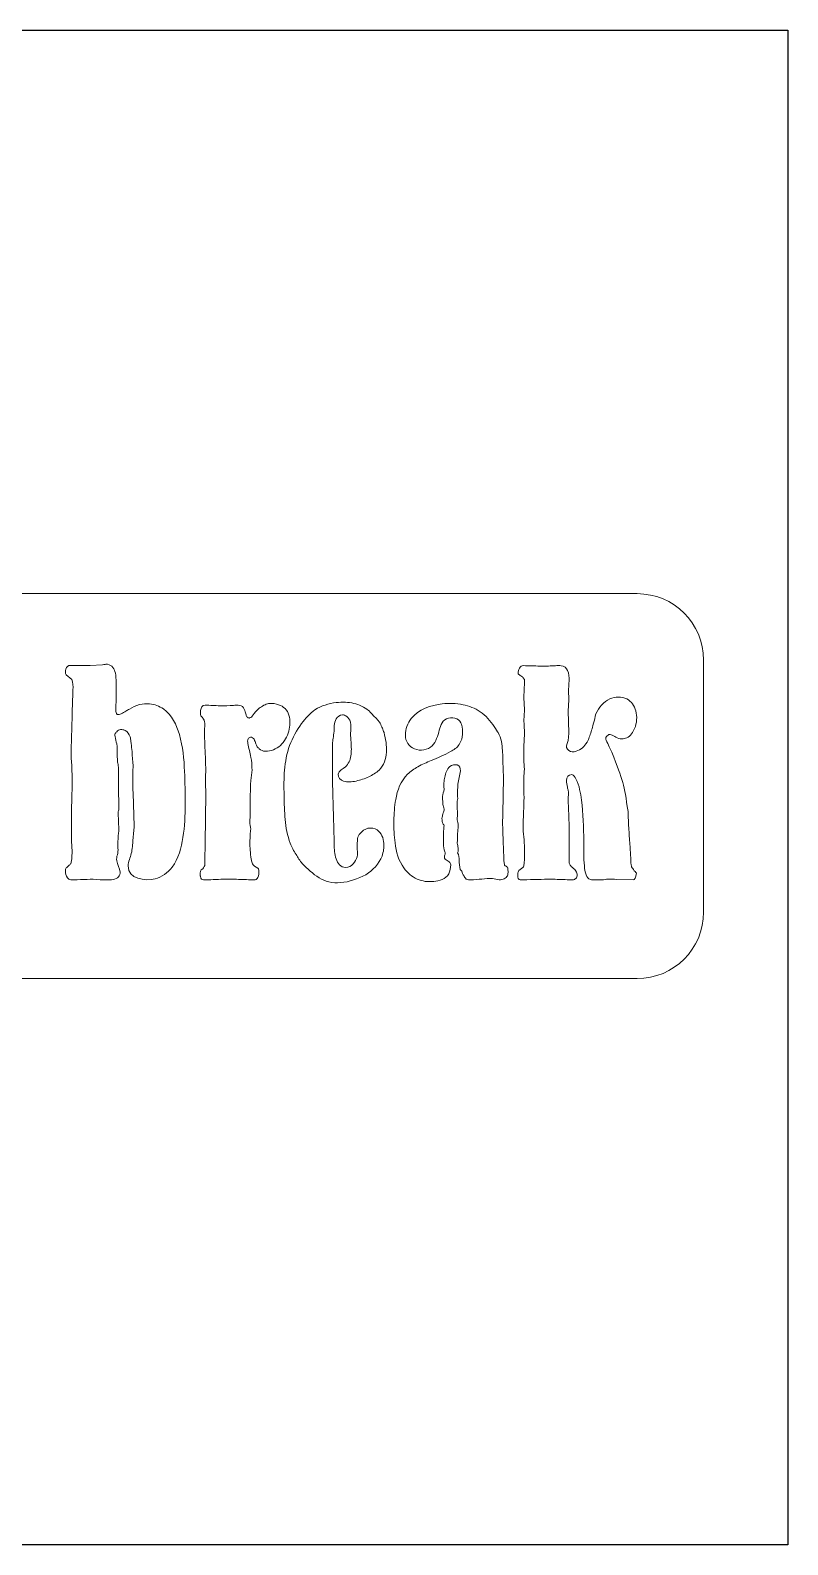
# Model space of a CAD drawing. Header units: inches. Extents: x 0 to 114, y 0 to 114.
# Drawn here: x 57.2 to 114.3, y 0 to 114.3 of the extents above; entities that cross this region are included whole.
import ezdxf

# ---------------------------------------------------------------- set-up
doc = ezdxf.new("R2010")
doc.units = ezdxf.units.IN
doc.header["$MEASUREMENT"] = 0
doc.layers.add('Image Background', color=7, linetype='Continuous')
doc.layers.add('Layer 1', color=7, linetype='Continuous')
picture_1 = doc.add_image_def('image1.png', size_in_pixel=(1350, 1350))

msp = doc.modelspace()

# ---------------------------------------------------------------- linework, layer by layer
at = {"layer": 'Layer 1', "lineweight": 0}
for points, knots in [([(11.36, 71.78), (8.59, 71.78), (6.35, 69.54), (6.35, 66.77), (6.35, 66.77), (6.35, 47.74), (6.35, 47.74), (6.35, 44.97), (8.59, 42.73), (11.36, 42.73), (11.36, 42.73), (102.94, 42.73), (102.94, 42.73), (105.71, 42.73), (107.95, 44.97), (107.95, 47.74), (107.95, 47.74), (107.95, 66.77), (107.95, 66.77), (107.95, 69.54), (105.71, 71.78), (102.94, 71.78), (102.94, 71.78), (11.36, 71.78), (11.36, 71.78)], [0, 0, 0, 0, 1, 1, 1, 2, 2, 2, 3, 3, 3, 4, 4, 4, 5, 5, 5, 6, 6, 6, 7, 7, 7, 8, 8, 8, 8]), ([(64.53, 51.23), (64.54, 51.56), (64.69, 51.86), (64.77, 52.17), (64.86, 52.51), (64.87, 52.86), (64.89, 53.2), (64.91, 53.55), (64.98, 53.89), (64.98, 54.25), (64.98, 54.61), (64.97, 54.97), (64.96, 55.33), (64.93, 56.07), (64.9, 56.8), (64.88, 57.54), (64.88, 57.84), (64.88, 58.14), (64.89, 58.45), (64.89, 58.5), (64.88, 58.59), (64.9, 58.63), (64.91, 58.64), (64.9, 58.66), (64.9, 58.67), (64.9, 58.73), (64.9, 58.79), (64.9, 58.85), (64.89, 59.03), (64.88, 59.21), (64.86, 59.39), (64.83, 59.81), (64.8, 60.22), (64.74, 60.64), (64.73, 60.75), (64.71, 60.87), (64.68, 60.98), (64.6, 61.17), (64.5, 61.37), (64.3, 61.46), (64.2, 61.51), (64.07, 61.53), (63.96, 61.52), (63.85, 61.51), (63.75, 61.44), (63.68, 61.36), (63.63, 61.31), (63.56, 61.24), (63.54, 61.16), (63.53, 61.11), (63.54, 61.05), (63.55, 61), (63.57, 60.81), (63.63, 60.62), (63.67, 60.44), (63.68, 60.4), (63.69, 60.36), (63.7, 60.32), (63.7, 59.98), (63.7, 59.62), (63.72, 59.25), (63.72, 59.13), (63.76, 59.01), (63.78, 58.89), (63.8, 58.76), (63.79, 58.62), (63.8, 58.48), (63.81, 58.2), (63.82, 57.92), (63.81, 57.63), (63.8, 57.3), (63.79, 56.98), (63.8, 56.65), (63.81, 56.43), (63.83, 56.21), (63.83, 55.99), (63.84, 55.89), (63.84, 55.8), (63.83, 55.71), (63.83, 55.63), (63.83, 55.55), (63.82, 55.47), (63.81, 55.43), (63.81, 55.37), (63.79, 55.33), (63.79, 55.33), (63.81, 54.49), (63.81, 54.49), (63.81, 54.31), (63.84, 54.08), (63.84, 53.9), (63.81, 53.81), (63.79, 53.67), (63.79, 53.56), (63.77, 53.23), (63.73, 52.89), (63.76, 52.56), (63.78, 52.39), (63.77, 52.24), (63.72, 52.07), (63.67, 51.92), (63.65, 51.78), (63.68, 51.61), (63.74, 51.33), (63.9, 51.06), (63.93, 50.77), (63.94, 50.64), (63.9, 50.51), (63.81, 50.41), (63.59, 50.19), (63.21, 50.17), (62.92, 50.17), (62.58, 50.16), (62.24, 50.19), (61.9, 50.22), (61.83, 50.22), (61.76, 50.23), (61.68, 50.23), (61.35, 50.21), (61.01, 50.2), (60.68, 50.19), (60.53, 50.18), (60.37, 50.17), (60.22, 50.19), (60.11, 50.2), (60.01, 50.25), (59.95, 50.33), (59.83, 50.48), (59.8, 50.67), (59.8, 50.85), (59.81, 50.92), (59.8, 51.03), (59.86, 51.08), (59.92, 51.14), (59.98, 51.19), (60.04, 51.25), (60.09, 51.29), (60.15, 51.35), (60.21, 51.38), (60.28, 51.73), (60.31, 52.08), (60.3, 52.44), (60.29, 52.62), (60.28, 52.8), (60.27, 52.98), (60.26, 53.44), (60.26, 53.9), (60.26, 54.35), (60.25, 54.82), (60.25, 55.29), (60.27, 55.75), (60.3, 56.57), (60.31, 57.38), (60.3, 58.2), (60.29, 58.56), (60.29, 58.93), (60.24, 59.29), (60.23, 59.41), (60.23, 59.52), (60.23, 59.64), (60.24, 59.95), (60.24, 60.25), (60.25, 60.56), (60.27, 61.32), (60.3, 62.08), (60.32, 62.85), (60.32, 63.15), (60.33, 63.46), (60.34, 63.76), (60.35, 63.89), (60.35, 64.02), (60.36, 64.15), (60.36, 64.17), (60.36, 64.2), (60.37, 64.22), (60.37, 64.23), (60.37, 64.24), (60.37, 64.25), (60.37, 64.34), (60.37, 64.43), (60.37, 64.52), (60.37, 64.77), (60.4, 65.07), (60.28, 65.31), (60.28, 65.31), (59.85, 65.65), (59.85, 65.65), (59.77, 65.77), (59.79, 65.96), (59.83, 66.09), (59.88, 66.26), (60.01, 66.37), (60.19, 66.37), (60.19, 66.37), (61.68, 66.35), (61.68, 66.35), (61.68, 66.35), (62.61, 66.42), (62.61, 66.42), (62.73, 66.42), (62.79, 66.44), (62.86, 66.46), (63.18, 66.46), (63.47, 66.21), (63.54, 65.9), (63.63, 65.62), (63.63, 65.06), (63.63, 64.01), (63.63, 64.01), (63.61, 62.97), (63.61, 62.97), (63.61, 62.87), (63.6, 62.72), (63.71, 62.67), (63.82, 62.63), (63.91, 62.67), (64.01, 62.71), (64.13, 62.77), (64.25, 62.85), (64.37, 62.92), (64.45, 62.96), (64.54, 63.03), (64.63, 63.06), (64.87, 63.2), (65.12, 63.34), (65.39, 63.41), (65.64, 63.48), (65.9, 63.48), (66.15, 63.46), (66.53, 63.42), (66.89, 63.29), (67.2, 63.08), (67.84, 62.63), (68.19, 61.87), (68.4, 61.14), (68.66, 60.24), (68.75, 59.3), (68.79, 58.37), (68.83, 57.54), (68.83, 56.71), (68.83, 55.88), (68.83, 55.05), (68.8, 54.21), (68.67, 53.38), (68.55, 52.6), (68.34, 51.78), (67.85, 51.14), (67.53, 50.7), (67.08, 50.39), (66.56, 50.26), (65.84, 50.07), (64.49, 50.24), (64.53, 51.23)], [0, 0, 0, 0, 1, 1, 1, 2, 2, 2, 3, 3, 3, 4, 4, 4, 5, 5, 5, 6, 6, 6, 7, 7, 7, 8, 8, 8, 9, 9, 9, 10, 10, 10, 11, 11, 11, 12, 12, 12, 13, 13, 13, 14, 14, 14, 15, 15, 15, 16, 16, 16, 17, 17, 17, 18, 18, 18, 19, 19, 19, 20, 20, 20, 21, 21, 21, 22, 22, 22, 23, 23, 23, 24, 24, 24, 25, 25, 25, 26, 26, 26, 27, 27, 27, 28, 28, 28, 29, 29, 29, 30, 30, 30, 31, 31, 31, 32, 32, 32, 33, 33, 33, 34, 34, 34, 35, 35, 35, 36, 36, 36, 37, 37, 37, 38, 38, 38, 39, 39, 39, 40, 40, 40, 41, 41, 41, 42, 42, 42, 43, 43, 43, 44, 44, 44, 45, 45, 45, 46, 46, 46, 47, 47, 47, 48, 48, 48, 49, 49, 49, 50, 50, 50, 51, 51, 51, 52, 52, 52, 53, 53, 53, 54, 54, 54, 55, 55, 55, 56, 56, 56, 57, 57, 57, 58, 58, 58, 59, 59, 59, 60, 60, 60, 61, 61, 61, 62, 62, 62, 63, 63, 63, 64, 64, 64, 65, 65, 65, 66, 66, 66, 67, 67, 67, 68, 68, 68, 69, 69, 69, 70, 70, 70, 71, 71, 71, 72, 72, 72, 73, 73, 73, 74, 74, 74, 75, 75, 75, 76, 76, 76, 77, 77, 77, 78, 78, 78, 79, 79, 79, 80, 80, 80, 81, 81, 81, 82, 82, 82, 83, 83, 83, 84, 84, 84, 84]), ([(102.25, 55.33), (102.25, 55.03), (102.27, 54.74), (102.29, 54.44), (102.31, 54.01), (102.34, 53.58), (102.37, 53.14), (102.4, 52.76), (102.43, 52.37), (102.45, 51.99), (102.46, 51.85), (102.46, 51.71), (102.47, 51.57), (102.47, 51.52), (102.47, 51.47), (102.47, 51.42), (102.48, 51.38), (102.48, 51.34), (102.48, 51.3), (102.49, 51.26), (102.52, 51.2), (102.52, 51.16), (102.57, 51.07), (102.66, 50.98), (102.68, 50.91), (102.72, 50.89), (102.86, 50.73), (102.88, 50.7), (102.88, 50.32), (102.7, 50.18), (102.66, 50.18), (102.66, 50.18), (101.41, 50.21), (101.41, 50.21), (101.25, 50.23), (100.71, 50.23), (100.62, 50.23), (100.62, 50.18), (100.18, 50.19), (100.15, 50.19), (100.02, 50.18), (99.89, 50.18), (99.76, 50.18), (99.64, 50.18), (99.52, 50.17), (99.41, 50.2), (99.25, 50.26), (99.16, 50.4), (99.1, 50.55), (99.01, 50.77), (98.98, 51), (98.96, 51.23), (98.93, 51.53), (98.92, 51.83), (98.92, 52.13), (98.91, 52.58), (98.92, 53.03), (98.91, 53.48), (98.89, 54.52), (98.85, 55.57), (98.68, 56.59), (98.65, 56.72), (98.63, 56.85), (98.6, 56.99), (98.55, 57.27), (98.47, 57.55), (98.32, 57.8), (98.26, 57.91), (98.14, 58.1), (98, 58.12), (97.76, 58.14), (97.59, 57.91), (97.6, 57.69), (97.61, 57.52), (97.65, 57.34), (97.68, 57.17), (97.7, 57.08), (97.72, 56.99), (97.74, 56.9), (97.74, 56.87), (97.76, 56.82), (97.76, 56.78), (97.76, 56.55), (97.73, 56.31), (97.74, 56.08), (97.75, 55.69), (97.77, 55.31), (97.79, 54.92), (97.79, 54.74), (97.8, 54.56), (97.8, 54.38), (97.8, 54.38), (97.8, 51.45), (97.8, 51.45), (97.83, 51.36), (97.94, 51.23), (97.96, 51.18), (98.08, 51.07), (98.23, 51), (98.3, 50.89), (98.39, 50.71), (98.48, 50.53), (98.36, 50.34), (98.31, 50.27), (98.23, 50.21), (98.14, 50.19), (98.09, 50.18), (98.03, 50.18), (97.97, 50.18), (97.57, 50.19), (97.17, 50.21), (96.76, 50.22), (96.05, 50.24), (95.33, 50.2), (94.62, 50.19), (94.52, 50.18), (94.41, 50.18), (94.31, 50.18), (94.2, 50.18), (94.04, 50.17), (93.97, 50.28), (93.94, 50.34), (93.93, 50.42), (93.93, 50.49), (93.92, 50.58), (93.92, 50.68), (93.95, 50.77), (94.01, 50.93), (94.18, 51.02), (94.31, 51.11), (94.36, 51.13), (94.37, 51.21), (94.38, 51.25), (94.4, 51.34), (94.42, 51.43), (94.42, 51.52), (94.44, 51.71), (94.45, 51.91), (94.45, 52.1), (94.45, 52.69), (94.4, 53.27), (94.35, 53.86), (94.35, 53.93), (94.34, 53.99), (94.33, 54.06), (94.33, 54.35), (94.35, 54.64), (94.36, 54.93), (94.37, 55.33), (94.39, 55.73), (94.4, 56.12), (94.41, 56.48), (94.39, 56.83), (94.39, 57.19), (94.38, 57.42), (94.38, 57.65), (94.39, 57.88), (94.4, 58.09), (94.43, 58.31), (94.43, 58.53), (94.4, 58.99), (94.38, 59.46), (94.38, 59.92), (94.38, 60.35), (94.42, 60.78), (94.45, 61.2), (94.43, 61.52), (94.4, 61.86), (94.4, 62.18), (94.4, 62.18), (94.43, 62.99), (94.43, 62.99), (94.43, 63.63), (94.4, 63.33), (94.4, 63.97), (94.4, 63.97), (94.45, 65.08), (94.45, 65.08), (94.45, 65.17), (94.46, 65.28), (94.4, 65.36), (94.36, 65.43), (94.3, 65.48), (94.23, 65.53), (94.15, 65.58), (94.07, 65.63), (94, 65.69), (93.98, 65.71), (93.95, 65.73), (93.95, 65.76), (93.94, 65.82), (93.96, 65.91), (93.98, 65.97), (94.02, 66.09), (94.08, 66.22), (94.18, 66.3), (94.24, 66.35), (94.3, 66.35), (94.38, 66.35), (94.57, 66.34), (94.76, 66.34), (94.96, 66.33), (95.39, 66.32), (95.83, 66.3), (96.26, 66.32), (96.43, 66.33), (96.6, 66.34), (96.77, 66.34), (96.91, 66.35), (97.07, 66.36), (97.21, 66.34), (97.43, 66.3), (97.6, 66.18), (97.69, 65.98), (97.81, 65.74), (97.81, 65.45), (97.8, 65.19), (97.79, 64.92), (97.76, 64.65), (97.76, 64.38), (97.76, 64.38), (97.78, 63.88), (97.78, 63.88), (97.78, 63.58), (97.76, 63.31), (97.74, 63.02), (97.74, 63.02), (97.76, 62.02), (97.76, 62.02), (97.76, 61.73), (97.79, 61.43), (97.78, 61.14), (97.77, 61.02), (97.76, 60.9), (97.74, 60.77), (97.73, 60.68), (97.71, 60.56), (97.65, 60.48), (97.65, 60.48), (97.6, 60.3), (97.6, 60.3), (97.6, 60.1), (97.72, 59.93), (97.9, 59.87), (98.08, 59.8), (98.3, 59.86), (98.47, 59.93), (98.81, 60.08), (99.04, 60.38), (99.23, 60.68), (99.29, 60.79), (99.32, 60.92), (99.36, 61.04), (99.46, 61.33), (99.55, 61.62), (99.63, 61.92), (99.69, 62.12), (99.74, 62.32), (99.78, 62.52), (99.79, 62.59), (99.8, 62.66), (99.82, 62.72), (100.05, 63.19), (100.39, 63.62), (100.89, 63.83), (101.28, 64), (101.77, 64.04), (102.16, 63.84), (102.51, 63.66), (102.74, 63.31), (102.84, 62.93), (102.96, 62.5), (102.91, 62.01), (102.75, 61.6), (102.63, 61.32), (102.44, 61.04), (102.16, 60.9), (102.04, 60.84), (101.91, 60.82), (101.78, 60.82), (101.61, 60.82), (101.48, 60.87), (101.34, 60.95), (101.22, 61.01), (101.1, 61.08), (100.97, 61.13), (100.89, 61.17), (100.82, 61.16), (100.75, 61.11), (100.65, 61.05), (100.57, 60.95), (100.57, 60.84), (100.57, 60.8), (100.6, 60.76), (100.61, 60.72), (100.68, 60.56), (100.76, 60.4), (100.84, 60.23), (100.9, 60.1), (100.98, 59.96), (101.02, 59.82), (101.89, 57.6), (101.95, 57.44), (102.25, 55.33)], [0, 0, 0, 0, 1, 1, 1, 2, 2, 2, 3, 3, 3, 4, 4, 4, 5, 5, 5, 6, 6, 6, 7, 7, 7, 8, 8, 8, 9, 9, 9, 10, 10, 10, 11, 11, 11, 12, 12, 12, 13, 13, 13, 14, 14, 14, 15, 15, 15, 16, 16, 16, 17, 17, 17, 18, 18, 18, 19, 19, 19, 20, 20, 20, 21, 21, 21, 22, 22, 22, 23, 23, 23, 24, 24, 24, 25, 25, 25, 26, 26, 26, 27, 27, 27, 28, 28, 28, 29, 29, 29, 30, 30, 30, 31, 31, 31, 32, 32, 32, 33, 33, 33, 34, 34, 34, 35, 35, 35, 36, 36, 36, 37, 37, 37, 38, 38, 38, 39, 39, 39, 40, 40, 40, 41, 41, 41, 42, 42, 42, 43, 43, 43, 44, 44, 44, 45, 45, 45, 46, 46, 46, 47, 47, 47, 48, 48, 48, 49, 49, 49, 50, 50, 50, 51, 51, 51, 52, 52, 52, 53, 53, 53, 54, 54, 54, 55, 55, 55, 56, 56, 56, 57, 57, 57, 58, 58, 58, 59, 59, 59, 60, 60, 60, 61, 61, 61, 62, 62, 62, 63, 63, 63, 64, 64, 64, 65, 65, 65, 66, 66, 66, 67, 67, 67, 68, 68, 68, 69, 69, 69, 70, 70, 70, 71, 71, 71, 72, 72, 72, 73, 73, 73, 74, 74, 74, 75, 75, 75, 76, 76, 76, 77, 77, 77, 78, 78, 78, 79, 79, 79, 80, 80, 80, 81, 81, 81, 82, 82, 82, 83, 83, 83, 84, 84, 84, 85, 85, 85, 86, 86, 86, 87, 87, 87, 88, 88, 88, 89, 89, 89, 90, 90, 90, 91, 91, 91, 92, 92, 92, 93, 93, 93, 94, 94, 94, 95, 95, 95, 96, 96, 96, 97, 97, 97, 98, 98, 98, 99, 99, 99, 100, 100, 100, 101, 101, 101, 101]), ([(74.43, 60.07), (74.38, 60.12), (74.31, 60.17), (74.26, 60.23), (74.22, 60.29), (74.2, 60.39), (74.18, 60.45), (74.04, 60.75), (74.09, 60.7), (74.04, 60.79), (73.97, 60.86), (73.88, 60.97), (73.77, 60.95), (73.7, 60.93), (73.63, 60.89), (73.59, 60.83), (73.52, 60.72), (73.55, 60.6), (73.57, 60.48), (73.64, 60.13), (73.72, 59.78), (73.79, 59.42), (73.81, 59.35), (73.82, 59.28), (73.84, 59.21), (73.86, 58.91), (73.88, 58.66), (73.88, 58.48), (73.86, 58.22), (73.8, 57.96), (73.79, 57.69), (73.78, 57.55), (73.77, 57.42), (73.77, 57.28), (73.75, 56.87), (73.75, 56.47), (73.74, 56.06), (73.73, 55.68), (73.73, 55.31), (73.73, 54.93), (73.73, 54.81), (73.72, 54.69), (73.72, 54.57), (73.72, 54.38), (73.76, 54.2), (73.79, 54.01), (73.76, 53.87), (73.75, 53.73), (73.75, 53.59), (73.74, 53.4), (73.73, 53.22), (73.72, 53.04), (73.72, 52.83), (73.73, 52.62), (73.74, 52.42), (73.76, 52.19), (73.78, 51.96), (73.82, 51.74), (73.84, 51.65), (73.86, 51.56), (73.89, 51.47), (73.91, 51.42), (73.93, 51.35), (73.97, 51.31), (73.98, 51.3), (73.99, 51.3), (74, 51.29), (74.04, 51.23), (74.34, 51.04), (74.38, 51), (74.38, 51), (74.4, 50.89), (74.4, 50.89), (74.4, 50.71), (74.39, 50.51), (74.31, 50.35), (74.27, 50.27), (74.21, 50.21), (74.12, 50.19), (74.06, 50.18), (73.99, 50.18), (73.93, 50.18), (73.52, 50.19), (73.11, 50.21), (72.71, 50.22), (72.32, 50.23), (71.92, 50.23), (71.53, 50.22), (71.28, 50.22), (71.02, 50.2), (70.77, 50.19), (70.68, 50.19), (70.58, 50.19), (70.49, 50.19), (70.38, 50.18), (70.25, 50.16), (70.15, 50.2), (70.1, 50.21), (70.05, 50.26), (70.02, 50.3), (70, 50.35), (70.02, 50.45), (69.96, 50.48), (69.96, 50.77), (69.96, 50.93), (70.16, 51.02), (70.25, 51.11), (70.32, 51.24), (70.32, 51.37), (70.32, 51.42), (70.32, 51.47), (70.32, 51.52), (70.32, 51.66), (70.33, 51.8), (70.33, 51.94), (70.33, 52.33), (70.34, 52.71), (70.34, 53.1), (70.36, 53.95), (70.37, 54.79), (70.38, 55.64), (70.39, 56.23), (70.41, 56.82), (70.37, 57.42), (70.37, 57.89), (70.4, 58.37), (70.38, 58.85), (70.37, 59.27), (70.35, 59.69), (70.33, 60.12), (70.32, 60.46), (70.3, 60.8), (70.3, 61.14), (70.3, 61.35), (70.3, 61.55), (70.31, 61.75), (70.32, 61.92), (70.33, 62.08), (70.27, 62.23), (70.24, 62.29), (70.21, 62.34), (70.17, 62.39), (70.12, 62.45), (70.06, 62.5), (70.03, 62.56), (69.96, 62.68), (69.98, 62.84), (70, 62.97), (70.02, 63.17), (70.12, 63.36), (70.34, 63.36), (70.72, 63.36), (71.09, 63.33), (71.46, 63.32), (71.8, 63.31), (72.15, 63.33), (72.49, 63.35), (72.6, 63.35), (72.71, 63.36), (72.83, 63.36), (72.91, 63.36), (72.99, 63.35), (73.06, 63.32), (73.2, 63.25), (73.27, 63.08), (73.34, 62.95), (73.37, 62.84), (73.39, 62.74), (73.43, 62.64), (73.45, 62.57), (73.48, 62.5), (73.53, 62.45), (73.56, 62.41), (73.61, 62.39), (73.66, 62.38), (73.73, 62.38), (73.77, 62.47), (73.84, 62.47), (73.93, 62.61), (74.36, 63.13), (74.49, 63.18), (74.61, 63.26), (74.75, 63.34), (74.88, 63.4), (74.98, 63.44), (75.09, 63.48), (75.2, 63.49), (75.42, 63.51), (75.67, 63.47), (75.88, 63.4), (76.26, 63.28), (76.55, 63), (76.66, 62.61), (76.78, 62.22), (76.76, 61.79), (76.65, 61.39), (76.54, 61), (76.33, 60.61), (76.03, 60.33), (75.71, 60.04), (75.31, 59.89), (74.88, 59.89), (74.71, 59.89), (74.56, 59.96), (74.43, 60.07)], [0, 0, 0, 0, 1, 1, 1, 2, 2, 2, 3, 3, 3, 4, 4, 4, 5, 5, 5, 6, 6, 6, 7, 7, 7, 8, 8, 8, 9, 9, 9, 10, 10, 10, 11, 11, 11, 12, 12, 12, 13, 13, 13, 14, 14, 14, 15, 15, 15, 16, 16, 16, 17, 17, 17, 18, 18, 18, 19, 19, 19, 20, 20, 20, 21, 21, 21, 22, 22, 22, 23, 23, 23, 24, 24, 24, 25, 25, 25, 26, 26, 26, 27, 27, 27, 28, 28, 28, 29, 29, 29, 30, 30, 30, 31, 31, 31, 32, 32, 32, 33, 33, 33, 34, 34, 34, 35, 35, 35, 36, 36, 36, 37, 37, 37, 38, 38, 38, 39, 39, 39, 40, 40, 40, 41, 41, 41, 42, 42, 42, 43, 43, 43, 44, 44, 44, 45, 45, 45, 46, 46, 46, 47, 47, 47, 48, 48, 48, 49, 49, 49, 50, 50, 50, 51, 51, 51, 52, 52, 52, 53, 53, 53, 54, 54, 54, 55, 55, 55, 56, 56, 56, 57, 57, 57, 58, 58, 58, 59, 59, 59, 60, 60, 60, 61, 61, 61, 62, 62, 62, 63, 63, 63, 64, 64, 64, 65, 65, 65, 66, 66, 66, 67, 67, 67, 68, 68, 68, 68]), ([(81.31, 62.09), (81.26, 62.27), (81.15, 62.43), (81, 62.53), (80.91, 62.59), (80.8, 62.63), (80.7, 62.63), (80.49, 62.63), (80.33, 62.5), (80.23, 62.32), (80.15, 62.17), (80.12, 62), (80.09, 61.84), (80.08, 61.69), (80.08, 61.54), (80.07, 61.39), (80.05, 61.22), (80.02, 61.04), (80, 60.86), (79.98, 60.73), (79.95, 60.59), (79.95, 60.45), (79.95, 60.45), (79.95, 57.76), (79.95, 57.76), (79.95, 57.29), (79.98, 56.82), (79.99, 56.36), (80.01, 55.59), (80.03, 54.82), (80.05, 54.05), (80.06, 53.78), (80.07, 53.51), (80.07, 53.24), (80.08, 53.02), (80.07, 52.81), (80.09, 52.59), (80.11, 52.23), (80.15, 51.83), (80.33, 51.51), (80.41, 51.36), (80.52, 51.23), (80.68, 51.17), (80.86, 51.09), (81.07, 51.1), (81.25, 51.18), (81.45, 51.28), (81.6, 51.46), (81.7, 51.65), (81.78, 51.82), (81.85, 52.01), (81.85, 52.2), (81.85, 52.2), (81.82, 52.59), (81.82, 52.59), (81.82, 52.82), (81.81, 53.07), (81.85, 53.3), (81.87, 53.44), (81.94, 53.57), (82.03, 53.68), (82.19, 53.86), (82.39, 54.02), (82.63, 54.07), (82.86, 54.11), (83.12, 54.07), (83.32, 53.95), (83.65, 53.73), (83.79, 53.31), (83.83, 52.94), (83.86, 52.61), (83.8, 52.29), (83.69, 51.98), (83.46, 51.38), (83.01, 50.9), (82.46, 50.57), (81.86, 50.27), (81.23, 50.02), (80.56, 49.97), (80.26, 49.94), (79.97, 49.95), (79.68, 50.03), (79.42, 50.09), (79.17, 50.2), (78.94, 50.34), (78.47, 50.62), (78.06, 51.02), (77.67, 51.41), (77.49, 51.62), (77.35, 51.86), (77.2, 52.1), (77.03, 52.37), (76.88, 52.64), (76.77, 52.94), (76.54, 53.51), (76.44, 54.12), (76.38, 54.73), (76.32, 55.34), (76.31, 55.95), (76.3, 56.57), (76.28, 57.2), (76.28, 57.83), (76.33, 58.46), (76.39, 59.09), (76.5, 59.72), (76.72, 60.32), (76.93, 60.91), (77.25, 61.48), (77.62, 61.98), (77.9, 62.37), (78.24, 62.72), (78.63, 63.02), (79.1, 63.32), (79.68, 63.49), (80.23, 63.56), (80.46, 63.59), (80.69, 63.59), (80.93, 63.58), (81.14, 63.57), (81.35, 63.55), (81.56, 63.5), (81.96, 63.41), (82.34, 63.2), (82.68, 62.97), (82.68, 62.95), (83.46, 62.18), (83.55, 62), (83.6, 61.87), (83.67, 61.75), (83.73, 61.62), (83.77, 61.52), (83.8, 61.4), (83.84, 61.29), (83.9, 61.05), (83.96, 60.8), (83.99, 60.56), (84.06, 60.07), (84.05, 59.55), (83.87, 59.08), (83.78, 58.86), (83.65, 58.64), (83.47, 58.47), (83.25, 58.25), (82.97, 58.09), (82.69, 57.96), (82.39, 57.81), (82.06, 57.71), (81.74, 57.64), (81.57, 57.6), (81.4, 57.58), (81.23, 57.57), (81.08, 57.57), (80.93, 57.57), (80.79, 57.62), (80.57, 57.71), (80.35, 57.91), (80.39, 58.16), (80.43, 58.45), (80.73, 58.54), (80.93, 58.71), (81.04, 58.81), (81.13, 58.94), (81.2, 59.08), (81.28, 59.22), (81.32, 59.37), (81.34, 59.53), (81.39, 59.88), (81.38, 60.22), (81.35, 60.57), (81.34, 60.79), (81.32, 61.01), (81.32, 61.23), (81.32, 61.51), (81.39, 61.81), (81.31, 62.09)], [0, 0, 0, 0, 1, 1, 1, 2, 2, 2, 3, 3, 3, 4, 4, 4, 5, 5, 5, 6, 6, 6, 7, 7, 7, 8, 8, 8, 9, 9, 9, 10, 10, 10, 11, 11, 11, 12, 12, 12, 13, 13, 13, 14, 14, 14, 15, 15, 15, 16, 16, 16, 17, 17, 17, 18, 18, 18, 19, 19, 19, 20, 20, 20, 21, 21, 21, 22, 22, 22, 23, 23, 23, 24, 24, 24, 25, 25, 25, 26, 26, 26, 27, 27, 27, 28, 28, 28, 29, 29, 29, 30, 30, 30, 31, 31, 31, 32, 32, 32, 33, 33, 33, 34, 34, 34, 35, 35, 35, 36, 36, 36, 37, 37, 37, 38, 38, 38, 39, 39, 39, 40, 40, 40, 41, 41, 41, 42, 42, 42, 43, 43, 43, 44, 44, 44, 45, 45, 45, 46, 46, 46, 47, 47, 47, 48, 48, 48, 49, 49, 49, 50, 50, 50, 51, 51, 51, 52, 52, 52, 53, 53, 53, 54, 54, 54, 55, 55, 55, 56, 56, 56, 57, 57, 57, 58, 58, 58, 58]), ([(93.05, 50.35), (93.02, 50.31), (92.96, 50.28), (92.91, 50.26), (92.8, 50.21), (92.67, 50.18), (92.54, 50.18), (92.37, 50.22), (92.2, 50.26), (92.02, 50.27), (91.76, 50.29), (91.49, 50.26), (91.23, 50.24), (90.95, 50.22), (90.67, 50.19), (90.38, 50.18), (90.27, 50.18), (90.15, 50.17), (90.05, 50.24), (89.96, 50.31), (89.9, 50.42), (89.85, 50.52), (89.84, 50.54), (89.83, 50.55), (89.82, 50.57), (89.78, 50.63), (89.75, 50.71), (89.73, 50.78), (89.69, 50.86), (89.65, 50.91), (89.58, 50.96), (89.55, 51.19), (89.52, 51.42), (89.51, 51.65), (89.49, 51.85), (89.52, 52.06), (89.39, 52.23), (89.45, 52.34), (89.44, 52.47), (89.43, 52.59), (89.41, 52.71), (89.39, 52.83), (89.37, 52.95), (89.37, 53.25), (89.39, 53.56), (89.41, 53.87), (89.42, 54.01), (89.43, 54.15), (89.43, 54.28), (89.44, 54.43), (89.4, 54.57), (89.37, 54.72), (89.37, 54.72), (89.39, 55.13), (89.39, 55.13), (89.39, 55.24), (89.37, 55.49), (89.35, 55.62), (89.35, 55.74), (89.35, 55.99), (89.37, 56.12), (89.37, 56.17), (89.41, 56.28), (89.41, 56.33), (89.33, 56.68), (89.41, 57.03), (89.41, 57.39), (89.44, 57.57), (89.48, 57.74), (89.52, 57.91), (89.55, 58.08), (89.6, 58.25), (89.6, 58.42), (89.59, 58.6), (89.57, 58.79), (89.37, 58.85), (89.18, 58.9), (88.97, 58.86), (88.81, 58.73), (88.58, 58.54), (88.48, 58.22), (88.42, 57.93), (88.39, 57.79), (88.37, 57.65), (88.36, 57.51), (88.35, 57.45), (88.35, 57.39), (88.35, 57.33), (88.35, 57.22), (88.37, 57.1), (88.37, 56.99), (88.35, 56.85), (88.28, 56.62), (88.26, 56.49), (88.26, 56.49), (88.28, 55.87), (88.28, 55.87), (88.33, 55.77), (88.36, 55.63), (88.37, 55.51), (88.38, 55.41), (88.34, 55.32), (88.31, 55.23), (88.28, 55.12), (88.25, 55.02), (88.22, 54.91), (88.19, 54.78), (88.23, 54.62), (88.26, 54.49), (88.28, 54.4), (88.35, 54.35), (88.37, 54.29), (88.37, 54.1), (88.34, 53.91), (88.33, 53.72), (88.31, 53.45), (88.32, 53.18), (88.33, 52.91), (88.34, 52.7), (88.35, 52.48), (88.42, 52.29), (88.43, 52.26), (88.46, 52.22), (88.46, 52.19), (88.47, 52.15), (88.45, 52.1), (88.44, 52.07), (88.4, 51.96), (88.37, 51.85), (88.45, 51.75), (88.53, 51.66), (88.66, 51.62), (88.75, 51.54), (88.82, 51.47), (88.87, 51.41), (88.87, 51.31), (88.86, 51.08), (88.84, 50.84), (88.72, 50.63), (88.49, 50.24), (88.01, 50.11), (87.59, 50.06), (87.16, 50.02), (86.74, 50.06), (86.34, 50.24), (85.94, 50.42), (85.6, 50.72), (85.34, 51.08), (84.94, 51.63), (84.73, 52.3), (84.68, 52.97), (84.63, 53.24), (84.61, 53.51), (84.6, 53.78), (84.59, 54.07), (84.58, 54.36), (84.59, 54.65), (84.59, 55.18), (84.63, 55.71), (84.72, 56.24), (84.84, 56.95), (85.1, 57.64), (85.62, 58.16), (85.85, 58.38), (86.11, 58.56), (86.39, 58.72), (86.72, 58.9), (87.07, 59.04), (87.41, 59.19), (87.9, 59.4), (88.39, 59.6), (88.86, 59.86), (89.1, 59.99), (89.35, 60.15), (89.51, 60.39), (89.53, 60.42), (89.55, 60.46), (89.57, 60.5), (89.69, 60.7), (89.74, 60.91), (89.75, 61.14), (89.76, 61.39), (89.78, 61.67), (89.69, 61.92), (89.63, 62.09), (89.52, 62.24), (89.34, 62.32), (89.15, 62.41), (88.91, 62.43), (88.7, 62.38), (88.27, 62.29), (88.09, 61.86), (88.01, 61.47), (87.89, 61.07), (87.78, 60.61), (87.48, 60.3), (87.15, 59.97), (86.57, 59.89), (86.15, 60.06), (85.73, 60.23), (85.44, 60.65), (85.45, 61.1), (85.46, 61.56), (85.61, 62), (85.89, 62.35), (86.45, 63.05), (87.38, 63.37), (88.24, 63.46), (88.76, 63.52), (89.29, 63.5), (89.8, 63.4), (90.26, 63.31), (90.71, 63.13), (91.1, 62.87), (91.53, 62.57), (91.87, 62.18), (92.16, 61.75), (92.27, 61.54), (92.43, 61.36), (92.45, 61.29), (92.56, 61.08), (92.65, 60.85), (92.7, 60.62), (92.74, 60.39), (92.76, 60.16), (92.78, 59.94), (92.8, 59.55), (92.81, 59.15), (92.82, 58.76), (92.83, 58.46), (92.84, 58.17), (92.86, 57.87), (92.86, 57.87), (92.84, 56.55), (92.84, 56.55), (92.82, 55.82), (92.79, 55.08), (92.79, 54.35), (92.79, 54.01), (92.81, 53.67), (92.82, 53.34), (92.84, 52.91), (92.86, 52.49), (92.87, 52.07), (92.88, 51.96), (92.88, 51.85), (92.88, 51.74), (92.88, 51.69), (92.88, 51.64), (92.89, 51.59), (92.9, 51.49), (92.93, 51.39), (92.93, 51.29), (93, 51.23), (93.11, 51.18), (93.16, 51.14), (93.19, 51.04), (93.19, 50.93), (93.2, 50.83), (93.2, 50.71), (93.19, 50.59), (93.16, 50.48), (93.11, 50.45), (93.08, 50.4), (93.05, 50.35)], [0, 0, 0, 0, 1, 1, 1, 2, 2, 2, 3, 3, 3, 4, 4, 4, 5, 5, 5, 6, 6, 6, 7, 7, 7, 8, 8, 8, 9, 9, 9, 10, 10, 10, 11, 11, 11, 12, 12, 12, 13, 13, 13, 14, 14, 14, 15, 15, 15, 16, 16, 16, 17, 17, 17, 18, 18, 18, 19, 19, 19, 20, 20, 20, 21, 21, 21, 22, 22, 22, 23, 23, 23, 24, 24, 24, 25, 25, 25, 26, 26, 26, 27, 27, 27, 28, 28, 28, 29, 29, 29, 30, 30, 30, 31, 31, 31, 32, 32, 32, 33, 33, 33, 34, 34, 34, 35, 35, 35, 36, 36, 36, 37, 37, 37, 38, 38, 38, 39, 39, 39, 40, 40, 40, 41, 41, 41, 42, 42, 42, 43, 43, 43, 44, 44, 44, 45, 45, 45, 46, 46, 46, 47, 47, 47, 48, 48, 48, 49, 49, 49, 50, 50, 50, 51, 51, 51, 52, 52, 52, 53, 53, 53, 54, 54, 54, 55, 55, 55, 56, 56, 56, 57, 57, 57, 58, 58, 58, 59, 59, 59, 60, 60, 60, 61, 61, 61, 62, 62, 62, 63, 63, 63, 64, 64, 64, 65, 65, 65, 66, 66, 66, 67, 67, 67, 68, 68, 68, 69, 69, 69, 70, 70, 70, 71, 71, 71, 72, 72, 72, 73, 73, 73, 74, 74, 74, 75, 75, 75, 76, 76, 76, 77, 77, 77, 78, 78, 78, 79, 79, 79, 80, 80, 80, 81, 81, 81, 82, 82, 82, 83, 83, 83, 84, 84, 84, 85, 85, 85, 86, 86, 86, 87, 87, 87, 88, 88, 88, 88])]:
    msp.add_open_spline(points, degree=3, knots=knots, dxfattribs=at)

# ---------------------------------------------------------------- pictures from other files: only their frames are drawn
at = {"layer": 'Image Background'}
image = msp.add_image(picture_1, insert=(0, 0), size_in_units=(114.3, 114.3), dxfattribs=at)

doc.saveas('drawing.dxf')
